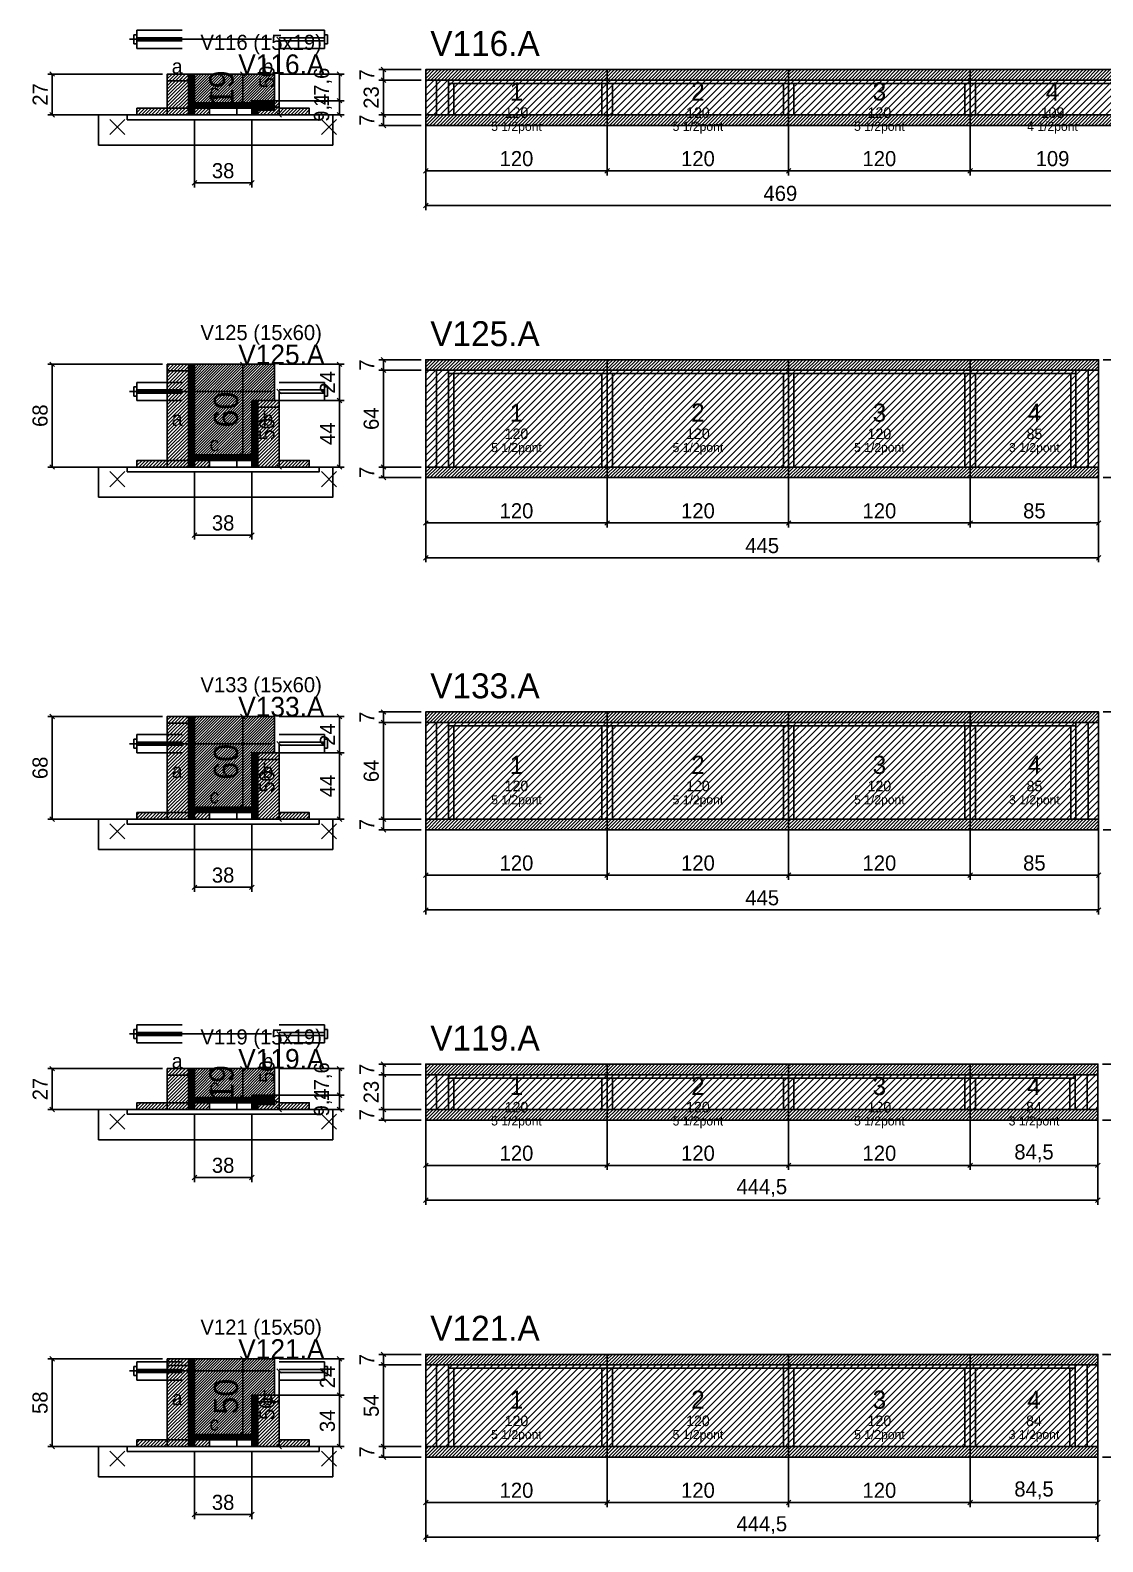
# Model space of a CAD drawing. Extents: x -69 to 3070, y -7480 to 1250.
# Drawn here: x -69 to 641, y -4136 to -3136 of the extents above; entities that cross this region are included whole.
import ezdxf
from ezdxf.enums import TextEntityAlignment as Align

# ---------------------------------------------------------------- set-up
doc = ezdxf.new("R2010")
doc.units = 0
for name, color, linetype in [('5', 5, 'Continuous'), ('barrote', 126, 'Continuous'), ('CONCRETO', 251, 'Continuous'), ('COTA', 241, 'Continuous'), ('Cota Seção (2x)', 241, 'Continuous'), ('detalhes', 7, 'Continuous'), ('Hachura', 251, 'Continuous'), ('Madeira', 126, 'Continuous'), ('NOMENCLATURA', 7, 'Continuous'), ('Painéis', 200, 'Continuous'), ('presilha', 224, 'Continuous'), ('Reaproveitamento', 251, 'Continuous'), ('SARR_2.2x7', 40, 'Continuous'), ('SARR_3.5x7', 81, 'Continuous'), ('SCO-___-LAJ', 224, 'Continuous'), ('TENSOR', 224, 'Continuous'), ('texto', 7, 'Continuous'), ('Texto Seção', 7, 'Continuous')]:
    doc.layers.add(name, color=color, linetype=linetype)
doc.dimstyles.new('PAINEL', dxfattribs={"dimtxt": 10, "dimasz": 3, "dimexe": 3, "dimexo": 3, "dimgap": 3, "dimtad": 1, "dimblk": 'OBLIQUE', "dimblk1": 'OBLIQUE', "dimcen": 2.5, "dimclrd": 4, "dimclre": 4, "dimclrt": 240, "dimazin": 3, "dimtfac": 1, "dimtmove": 0, "dimatfit": 3})
doc.dimstyles.new('SECAO2X', dxfattribs={"dimtxt": 16, "dimasz": 3, "dimexe": 3, "dimexo": 3, "dimgap": 3, "dimtad": 1, "dimblk": 'OBLIQUE', "dimblk1": 'OBLIQUE', "dimcen": 2.5, "dimclrd": 4, "dimclre": 4, "dimclrt": 240, "dimazin": 3, "dimtfac": 1, "dimtmove": 0, "dimatfit": 3})

# ---------------------------------------------------------------- blocks, each defined once
blk = doc.blocks.new('_OBLIQUE')
at = {"color": 0, "linetype": 'BYBLOCK'}
blk.add_line((-0.5, -0.5), (0.5, 0.5), dxfattribs=at)

msp = doc.modelspace()

# ---------------------------------------------------------------- hatches: boundary and pattern name
at = {"layer": 'COTA'}
h = msp.add_hatch(dxfattribs=at)
h.set_pattern_fill('ANSI31', scale=0.4)
h.paths.add_polyline_path([(40, -3184), (40, -3165), (93, -3165), (93, -3182.6), (78, -3182.6), (78, -3184)])
h = msp.add_hatch(dxfattribs=at)
h.set_pattern_fill('ANSI31', scale=0.5)
h.paths.add_polyline_path([(193, -3169), (313, -3169), (313, -3162), (193, -3162)])
h = msp.add_hatch(dxfattribs=at)
h.set_pattern_fill('ANSI31', scale=0.5)
h.paths.add_polyline_path([(313, -3169), (433, -3169), (433, -3162), (313, -3162)])
h = msp.add_hatch(dxfattribs=at)
h.set_pattern_fill('ANSI31', scale=0.5)
h.paths.add_polyline_path([(433, -3169), (553, -3169), (553, -3162), (433, -3162)])
h = msp.add_hatch(dxfattribs=at)
h.set_pattern_fill('ANSI31', scale=0.5)
h.paths.add_polyline_path([(553, -3169), (662, -3169), (662, -3162), (553, -3162)])
h = msp.add_hatch(dxfattribs=at)
h.set_pattern_fill('ANSI31', scale=0.5)
h.paths.add_polyline_path([(193, -3199), (313, -3199), (313, -3192), (193, -3192)])
h = msp.add_hatch(dxfattribs=at)
h.set_pattern_fill('ANSI31', scale=0.5)
h.paths.add_polyline_path([(313, -3199), (433, -3199), (433, -3192), (313, -3192)])
h = msp.add_hatch(dxfattribs=at)
h.set_pattern_fill('ANSI31', scale=0.5)
h.paths.add_polyline_path([(433, -3199), (553, -3199), (553, -3192), (433, -3192)])
h = msp.add_hatch(dxfattribs=at)
h.set_pattern_fill('ANSI31', scale=0.5)
h.paths.add_polyline_path([(553, -3199), (662, -3199), (662, -3192), (553, -3192)])
h = msp.add_hatch(dxfattribs=at)
h.set_pattern_fill('ANSI31', scale=0.4)
h.paths.add_polyline_path([(40, -3417), (40, -3357), (93, -3357), (93, -3381), (78, -3381), (78, -3417)])
h = msp.add_hatch(dxfattribs=at)
h.set_pattern_fill('ANSI31', scale=0.5)
h.paths.add_polyline_path([(193, -3361), (313, -3361), (313, -3354), (193, -3354)])
h = msp.add_hatch(dxfattribs=at)
h.set_pattern_fill('ANSI31', scale=0.5)
h.paths.add_polyline_path([(313, -3361), (433, -3361), (433, -3354), (313, -3354)])
h = msp.add_hatch(dxfattribs=at)
h.set_pattern_fill('ANSI31', scale=0.5)
h.paths.add_polyline_path([(433, -3361), (553, -3361), (553, -3354), (433, -3354)])
h = msp.add_hatch(dxfattribs=at)
h.set_pattern_fill('ANSI31', scale=0.5)
h.paths.add_polyline_path([(553, -3361), (638, -3361), (638, -3354), (553, -3354)])
h = msp.add_hatch(dxfattribs=at)
h.set_pattern_fill('ANSI31', scale=0.5)
h.paths.add_polyline_path([(193, -3432), (313, -3432), (313, -3425), (193, -3425)])
h = msp.add_hatch(dxfattribs=at)
h.set_pattern_fill('ANSI31', scale=0.5)
h.paths.add_polyline_path([(313, -3432), (433, -3432), (433, -3425), (313, -3425)])
h = msp.add_hatch(dxfattribs=at)
h.set_pattern_fill('ANSI31', scale=0.5)
h.paths.add_polyline_path([(433, -3432), (553, -3432), (553, -3425), (433, -3425)])
h = msp.add_hatch(dxfattribs=at)
h.set_pattern_fill('ANSI31', scale=0.5)
h.paths.add_polyline_path([(553, -3432), (638, -3432), (638, -3425), (553, -3425)])
h = msp.add_hatch(dxfattribs=at)
h.set_pattern_fill('ANSI31', scale=0.4)
h.paths.add_polyline_path([(40, -3650), (40, -3590), (93, -3590), (93, -3614), (78, -3614), (78, -3650)])
h = msp.add_hatch(dxfattribs=at)
h.set_pattern_fill('ANSI31', scale=0.5)
h.paths.add_polyline_path([(193, -3594), (313, -3594), (313, -3587), (193, -3587)])
h = msp.add_hatch(dxfattribs=at)
h.set_pattern_fill('ANSI31', scale=0.5)
h.paths.add_polyline_path([(313, -3594), (433, -3594), (433, -3587), (313, -3587)])
h = msp.add_hatch(dxfattribs=at)
h.set_pattern_fill('ANSI31', scale=0.5)
h.paths.add_polyline_path([(433, -3594), (553, -3594), (553, -3587), (433, -3587)])
h = msp.add_hatch(dxfattribs=at)
h.set_pattern_fill('ANSI31', scale=0.5)
h.paths.add_polyline_path([(553, -3594), (638, -3594), (638, -3587), (553, -3587)])
h = msp.add_hatch(dxfattribs=at)
h.set_pattern_fill('ANSI31', scale=0.5)
h.paths.add_polyline_path([(193, -3665), (313, -3665), (313, -3658), (193, -3658)])
h = msp.add_hatch(dxfattribs=at)
h.set_pattern_fill('ANSI31', scale=0.5)
h.paths.add_polyline_path([(313, -3665), (433, -3665), (433, -3658), (313, -3658)])
h = msp.add_hatch(dxfattribs=at)
h.set_pattern_fill('ANSI31', scale=0.5)
h.paths.add_polyline_path([(433, -3665), (553, -3665), (553, -3658), (433, -3658)])
h = msp.add_hatch(dxfattribs=at)
h.set_pattern_fill('ANSI31', scale=0.5)
h.paths.add_polyline_path([(553, -3665), (638, -3665), (638, -3658), (553, -3658)])
h = msp.add_hatch(dxfattribs=at)
h.set_pattern_fill('ANSI31', scale=0.5)
h.paths.add_polyline_path([(193, -3827), (313, -3827), (313, -3820), (193, -3820)])
h = msp.add_hatch(dxfattribs=at)
h.set_pattern_fill('ANSI31', scale=0.5)
h.paths.add_polyline_path([(313, -3827), (433, -3827), (433, -3820), (313, -3820)])
h = msp.add_hatch(dxfattribs=at)
h.set_pattern_fill('ANSI31', scale=0.5)
h.paths.add_polyline_path([(433, -3827), (553, -3827), (553, -3820), (433, -3820)])
h = msp.add_hatch(dxfattribs=at)
h.set_pattern_fill('ANSI31', scale=0.5)
h.paths.add_polyline_path([(553, -3827), (637.5, -3827), (637.5, -3820), (553, -3820)])
h = msp.add_hatch(dxfattribs=at)
h.set_pattern_fill('ANSI31', scale=0.4)
h.paths.add_polyline_path([(40, -3842), (40, -3823), (93, -3823), (93, -3840.6), (78, -3840.6), (78, -3842)])
h = msp.add_hatch(dxfattribs=at)
h.set_pattern_fill('ANSI31', scale=0.5)
h.paths.add_polyline_path([(193, -3857), (313, -3857), (313, -3850), (193, -3850)])
h = msp.add_hatch(dxfattribs=at)
h.set_pattern_fill('ANSI31', scale=0.5)
h.paths.add_polyline_path([(313, -3857), (433, -3857), (433, -3850), (313, -3850)])
h = msp.add_hatch(dxfattribs=at)
h.set_pattern_fill('ANSI31', scale=0.5)
h.paths.add_polyline_path([(433, -3857), (553, -3857), (553, -3850), (433, -3850)])
h = msp.add_hatch(dxfattribs=at)
h.set_pattern_fill('ANSI31', scale=0.5)
h.paths.add_polyline_path([(553, -3857), (637.5, -3857), (637.5, -3850), (553, -3850)])
h = msp.add_hatch(dxfattribs=at)
h.set_pattern_fill('ANSI31', scale=0.4)
h.paths.add_polyline_path([(40, -4065), (40, -4015), (93, -4015), (93, -4039), (78, -4039), (78, -4065)])
h = msp.add_hatch(dxfattribs=at)
h.set_pattern_fill('ANSI31', scale=0.5)
h.paths.add_polyline_path([(193, -4019), (313, -4019), (313, -4012), (193, -4012)])
h = msp.add_hatch(dxfattribs=at)
h.set_pattern_fill('ANSI31', scale=0.5)
h.paths.add_polyline_path([(313, -4019), (433, -4019), (433, -4012), (313, -4012)])
h = msp.add_hatch(dxfattribs=at)
h.set_pattern_fill('ANSI31', scale=0.5)
h.paths.add_polyline_path([(433, -4019), (553, -4019), (553, -4012), (433, -4012)])
h = msp.add_hatch(dxfattribs=at)
h.set_pattern_fill('ANSI31', scale=0.5)
h.paths.add_polyline_path([(553, -4019), (637.5, -4019), (637.5, -4012), (553, -4012)])
h = msp.add_hatch(dxfattribs=at)
h.set_pattern_fill('ANSI31', scale=0.5)
h.paths.add_polyline_path([(193, -4080), (313, -4080), (313, -4073), (193, -4073)])
h = msp.add_hatch(dxfattribs=at)
h.set_pattern_fill('ANSI31', scale=0.5)
h.paths.add_polyline_path([(313, -4080), (433, -4080), (433, -4073), (313, -4073)])
h = msp.add_hatch(dxfattribs=at)
h.set_pattern_fill('ANSI31', scale=0.5)
h.paths.add_polyline_path([(433, -4080), (553, -4080), (553, -4073), (433, -4073)])
h = msp.add_hatch(dxfattribs=at)
h.set_pattern_fill('ANSI31', scale=0.5)
h.paths.add_polyline_path([(553, -4080), (637.5, -4080), (637.5, -4073), (553, -4073)])
at = {"layer": 'Hachura'}
h = msp.add_hatch(dxfattribs=at)
h.set_pattern_fill('ANSI31', scale=0.5)
h.paths.add_polyline_path([(22, -3192), (36, -3192), (36, -3165), (22, -3165)])
h = msp.add_hatch(dxfattribs=at)
h.set_pattern_fill('ANSI31', scale=0.5)
h.paths.add_polyline_path([(22, -3169.4), (36, -3169.4), (36, -3165), (22, -3165)])
h = msp.add_hatch(dxfattribs=at)
h.set_pattern_fill('SOLID')
h.paths.add_polyline_path([(36, -3192), (40, -3192), (40, -3165), (36, -3165)])
h = msp.add_hatch(dxfattribs=at)
h.set_pattern_fill('ANSI31', scale=0.5)
h.paths.add_polyline_path([(2, -3192), (22, -3192), (22, -3187.6), (2, -3187.6)])
h = msp.add_hatch(dxfattribs=at)
h.set_pattern_fill('SOLID')
h.paths.add_polyline_path([(40, -3187.6), (78, -3187.6), (78, -3184), (40, -3184)])
h = msp.add_hatch(dxfattribs=at)
h.set_pattern_fill('ANSI31', scale=0.5)
h.paths.add_polyline_path([(40, -3192), (50, -3192), (50, -3187.6), (40, -3187.6)])
h = msp.add_hatch(dxfattribs=at)
h.set_pattern_fill('SOLID')
h.paths.add_polyline_path([(78, -3192), (82, -3192), (82, -3182.6), (78, -3182.6)])
h = msp.add_hatch(dxfattribs=at)
h.set_pattern_fill('SOLID')
h.paths.add_polyline_path([(78, -3182.6), (93, -3182.6), (93, -3189), (78, -3189)])
h = msp.add_hatch(dxfattribs=at)
h.set_pattern_fill('ANSI31', scale=0.5)
h.paths.add_polyline_path([(82, -3192), (96, -3192), (96, -3182.6), (82, -3182.6)])
h = msp.add_hatch(dxfattribs=at)
h.set_pattern_fill('ANSI31', scale=0.5)
h.paths.add_polyline_path([(82, -3187), (96, -3187), (96, -3182.6), (82, -3182.6)])
h = msp.add_hatch(dxfattribs=at)
h.set_pattern_fill('ANSI31', scale=0.5)
h.paths.add_polyline_path([(96, -3192), (116, -3192), (116, -3187.6), (96, -3187.6)])
h = msp.add_hatch(dxfattribs=at)
h.set_pattern_fill('ANSI31', scale=0.5)
h.paths.add_polyline_path([(22, -3425), (36, -3425), (36, -3357), (22, -3357)])
h = msp.add_hatch(dxfattribs=at)
h.set_pattern_fill('ANSI31', scale=0.5)
h.paths.add_polyline_path([(22, -3361.4), (36, -3361.4), (36, -3357), (22, -3357)])
h = msp.add_hatch(dxfattribs=at)
h.set_pattern_fill('SOLID')
h.paths.add_polyline_path([(36, -3425), (40, -3425), (40, -3357), (36, -3357)])
h = msp.add_hatch(dxfattribs=at)
h.set_pattern_fill('SOLID')
h.paths.add_polyline_path([(78, -3425), (82, -3425), (82, -3381), (78, -3381)])
h = msp.add_hatch(dxfattribs=at)
h.set_pattern_fill('SOLID')
h.paths.add_polyline_path([(78, -3381), (93, -3381), (93, -3381), (78, -3381)])
h = msp.add_hatch(dxfattribs=at)
h.set_pattern_fill('ANSI31', scale=0.5)
h.paths.add_polyline_path([(82, -3425), (96, -3425), (96, -3381), (82, -3381)])
h = msp.add_hatch(dxfattribs=at)
h.set_pattern_fill('ANSI31', scale=0.5)
h.paths.add_polyline_path([(82, -3385.4), (96, -3385.4), (96, -3381), (82, -3381)])
h = msp.add_hatch(dxfattribs=at)
h.set_pattern_fill('SOLID')
h.paths.add_polyline_path([(40, -3420.6), (78, -3420.6), (78, -3417), (40, -3417)])
h = msp.add_hatch(dxfattribs=at)
h.set_pattern_fill('ANSI31', scale=0.5)
h.paths.add_polyline_path([(2, -3425), (22, -3425), (22, -3420.6), (2, -3420.6)])
h = msp.add_hatch(dxfattribs=at)
h.set_pattern_fill('ANSI31', scale=0.5)
h.paths.add_polyline_path([(40, -3425), (50, -3425), (50, -3420.6), (40, -3420.6)])
h = msp.add_hatch(dxfattribs=at)
h.set_pattern_fill('ANSI31', scale=0.5)
h.paths.add_polyline_path([(96, -3425), (116, -3425), (116, -3420.6), (96, -3420.6)])
h = msp.add_hatch(dxfattribs=at)
h.set_pattern_fill('ANSI31', scale=0.5)
h.paths.add_polyline_path([(22, -3658), (36, -3658), (36, -3590), (22, -3590)])
h = msp.add_hatch(dxfattribs=at)
h.set_pattern_fill('ANSI31', scale=0.5)
h.paths.add_polyline_path([(22, -3594.4), (36, -3594.4), (36, -3590), (22, -3590)])
h = msp.add_hatch(dxfattribs=at)
h.set_pattern_fill('SOLID')
h.paths.add_polyline_path([(36, -3658), (40, -3658), (40, -3590), (36, -3590)])
h = msp.add_hatch(dxfattribs=at)
h.set_pattern_fill('SOLID')
h.paths.add_polyline_path([(78, -3658), (82, -3658), (82, -3614), (78, -3614)])
h = msp.add_hatch(dxfattribs=at)
h.set_pattern_fill('SOLID')
h.paths.add_polyline_path([(78, -3614), (93, -3614), (93, -3614), (78, -3614)])
h = msp.add_hatch(dxfattribs=at)
h.set_pattern_fill('ANSI31', scale=0.5)
h.paths.add_polyline_path([(82, -3658), (96, -3658), (96, -3614), (82, -3614)])
h = msp.add_hatch(dxfattribs=at)
h.set_pattern_fill('ANSI31', scale=0.5)
h.paths.add_polyline_path([(82, -3618.4), (96, -3618.4), (96, -3614), (82, -3614)])
h = msp.add_hatch(dxfattribs=at)
h.set_pattern_fill('SOLID')
h.paths.add_polyline_path([(40, -3653.6), (78, -3653.6), (78, -3650), (40, -3650)])
h = msp.add_hatch(dxfattribs=at)
h.set_pattern_fill('ANSI31', scale=0.5)
h.paths.add_polyline_path([(2, -3658), (22, -3658), (22, -3653.6), (2, -3653.6)])
h = msp.add_hatch(dxfattribs=at)
h.set_pattern_fill('ANSI31', scale=0.5)
h.paths.add_polyline_path([(40, -3658), (50, -3658), (50, -3653.6), (40, -3653.6)])
h = msp.add_hatch(dxfattribs=at)
h.set_pattern_fill('ANSI31', scale=0.5)
h.paths.add_polyline_path([(96, -3658), (116, -3658), (116, -3653.6), (96, -3653.6)])
h = msp.add_hatch(dxfattribs=at)
h.set_pattern_fill('ANSI31', scale=0.5)
h.paths.add_polyline_path([(22, -3850), (36, -3850), (36, -3823), (22, -3823)])
h = msp.add_hatch(dxfattribs=at)
h.set_pattern_fill('ANSI31', scale=0.5)
h.paths.add_polyline_path([(22, -3827.4), (36, -3827.4), (36, -3823), (22, -3823)])
h = msp.add_hatch(dxfattribs=at)
h.set_pattern_fill('SOLID')
h.paths.add_polyline_path([(36, -3850), (40, -3850), (40, -3823), (36, -3823)])
h = msp.add_hatch(dxfattribs=at)
h.set_pattern_fill('ANSI31', scale=0.5)
h.paths.add_polyline_path([(2, -3850), (22, -3850), (22, -3845.6), (2, -3845.6)])
h = msp.add_hatch(dxfattribs=at)
h.set_pattern_fill('SOLID')
h.paths.add_polyline_path([(40, -3845.6), (78, -3845.6), (78, -3842), (40, -3842)])
h = msp.add_hatch(dxfattribs=at)
h.set_pattern_fill('ANSI31', scale=0.5)
h.paths.add_polyline_path([(40, -3850), (50, -3850), (50, -3845.6), (40, -3845.6)])
h = msp.add_hatch(dxfattribs=at)
h.set_pattern_fill('SOLID')
h.paths.add_polyline_path([(78, -3850), (82, -3850), (82, -3840.6), (78, -3840.6)])
h = msp.add_hatch(dxfattribs=at)
h.set_pattern_fill('SOLID')
h.paths.add_polyline_path([(78, -3840.6), (93, -3840.6), (93, -3847), (78, -3847)])
h = msp.add_hatch(dxfattribs=at)
h.set_pattern_fill('ANSI31', scale=0.5)
h.paths.add_polyline_path([(82, -3850), (96, -3850), (96, -3840.6), (82, -3840.6)])
h = msp.add_hatch(dxfattribs=at)
h.set_pattern_fill('ANSI31', scale=0.5)
h.paths.add_polyline_path([(82, -3845), (96, -3845), (96, -3840.6), (82, -3840.6)])
h = msp.add_hatch(dxfattribs=at)
h.set_pattern_fill('ANSI31', scale=0.5)
h.paths.add_polyline_path([(96, -3850), (116, -3850), (116, -3845.6), (96, -3845.6)])
h = msp.add_hatch(dxfattribs=at)
h.set_pattern_fill('ANSI31', scale=0.5)
h.paths.add_polyline_path([(22, -4073), (36, -4073), (36, -4015), (22, -4015)])
h = msp.add_hatch(dxfattribs=at)
h.set_pattern_fill('ANSI31', scale=0.5)
h.paths.add_polyline_path([(22, -4019.4), (36, -4019.4), (36, -4015), (22, -4015)])
h = msp.add_hatch(dxfattribs=at)
h.set_pattern_fill('SOLID')
h.paths.add_polyline_path([(36, -4073), (40, -4073), (40, -4015), (36, -4015)])
h = msp.add_hatch(dxfattribs=at)
h.set_pattern_fill('SOLID')
h.paths.add_polyline_path([(78, -4073), (82, -4073), (82, -4039), (78, -4039)])
h = msp.add_hatch(dxfattribs=at)
h.set_pattern_fill('SOLID')
h.paths.add_polyline_path([(78, -4039), (93, -4039), (93, -4039), (78, -4039)])
h = msp.add_hatch(dxfattribs=at)
h.set_pattern_fill('ANSI31', scale=0.5)
h.paths.add_polyline_path([(82, -4073), (96, -4073), (96, -4039), (82, -4039)])
h = msp.add_hatch(dxfattribs=at)
h.set_pattern_fill('ANSI31', scale=0.5)
h.paths.add_polyline_path([(82, -4043.4), (96, -4043.4), (96, -4039), (82, -4039)])
h = msp.add_hatch(dxfattribs=at)
h.set_pattern_fill('ANSI31', scale=0.5)
h.paths.add_polyline_path([(2, -4073), (22, -4073), (22, -4068.6), (2, -4068.6)])
h = msp.add_hatch(dxfattribs=at)
h.set_pattern_fill('SOLID')
h.paths.add_polyline_path([(40, -4068.6), (78, -4068.6), (78, -4065), (40, -4065)])
h = msp.add_hatch(dxfattribs=at)
h.set_pattern_fill('ANSI31', scale=0.5)
h.paths.add_polyline_path([(40, -4073), (50, -4073), (50, -4068.6), (40, -4068.6)])
h = msp.add_hatch(dxfattribs=at)
h.set_pattern_fill('ANSI31', scale=0.5)
h.paths.add_polyline_path([(96, -4073), (116, -4073), (116, -4068.6), (96, -4068.6)])
at = {"layer": 'Reaproveitamento'}
h = msp.add_hatch(dxfattribs=at)
h.set_pattern_fill('ANSI31')
h.paths.add_polyline_path([(193, -3192), (313, -3192), (313, -3169), (193, -3169)])
h = msp.add_hatch(dxfattribs=at)
h.set_pattern_fill('ANSI31')
h.paths.add_polyline_path([(313, -3192), (433, -3192), (433, -3169), (313, -3169)])
h = msp.add_hatch(dxfattribs=at)
h.set_pattern_fill('ANSI31')
h.paths.add_polyline_path([(433, -3192), (553, -3192), (553, -3169), (433, -3169)])
h = msp.add_hatch(dxfattribs=at)
h.set_pattern_fill('ANSI31')
h.paths.add_polyline_path([(553, -3192), (662, -3192), (662, -3169), (553, -3169)])
h = msp.add_hatch(dxfattribs=at)
h.set_pattern_fill('ANSI31')
h.paths.add_polyline_path([(193, -3425), (313, -3425), (313, -3361), (193, -3361)])
h = msp.add_hatch(dxfattribs=at)
h.set_pattern_fill('ANSI31')
h.paths.add_polyline_path([(313, -3425), (433, -3425), (433, -3361), (313, -3361)])
h = msp.add_hatch(dxfattribs=at)
h.set_pattern_fill('ANSI31')
h.paths.add_polyline_path([(433, -3425), (553, -3425), (553, -3361), (433, -3361)])
h = msp.add_hatch(dxfattribs=at)
h.set_pattern_fill('ANSI31')
h.paths.add_polyline_path([(553, -3425), (638, -3425), (638, -3361), (553, -3361)])
h = msp.add_hatch(dxfattribs=at)
h.set_pattern_fill('ANSI31')
h.paths.add_polyline_path([(193, -3658), (313, -3658), (313, -3594), (193, -3594)])
h = msp.add_hatch(dxfattribs=at)
h.set_pattern_fill('ANSI31')
h.paths.add_polyline_path([(313, -3658), (433, -3658), (433, -3594), (313, -3594)])
h = msp.add_hatch(dxfattribs=at)
h.set_pattern_fill('ANSI31')
h.paths.add_polyline_path([(433, -3658), (553, -3658), (553, -3594), (433, -3594)])
h = msp.add_hatch(dxfattribs=at)
h.set_pattern_fill('ANSI31')
h.paths.add_polyline_path([(553, -3658), (638, -3658), (638, -3594), (553, -3594)])
h = msp.add_hatch(dxfattribs=at)
h.set_pattern_fill('ANSI31')
h.paths.add_polyline_path([(193, -3850), (313, -3850), (313, -3827), (193, -3827)])
h = msp.add_hatch(dxfattribs=at)
h.set_pattern_fill('ANSI31')
h.paths.add_polyline_path([(313, -3850), (433, -3850), (433, -3827), (313, -3827)])
h = msp.add_hatch(dxfattribs=at)
h.set_pattern_fill('ANSI31')
h.paths.add_polyline_path([(433, -3850), (553, -3850), (553, -3827), (433, -3827)])
h = msp.add_hatch(dxfattribs=at)
h.set_pattern_fill('ANSI31')
h.paths.add_polyline_path([(553, -3850), (637.5, -3850), (637.5, -3827), (553, -3827)])
h = msp.add_hatch(dxfattribs=at)
h.set_pattern_fill('ANSI31')
h.paths.add_polyline_path([(193, -4073), (313, -4073), (313, -4019), (193, -4019)])
h = msp.add_hatch(dxfattribs=at)
h.set_pattern_fill('ANSI31')
h.paths.add_polyline_path([(313, -4073), (433, -4073), (433, -4019), (313, -4019)])
h = msp.add_hatch(dxfattribs=at)
h.set_pattern_fill('ANSI31')
h.paths.add_polyline_path([(433, -4073), (553, -4073), (553, -4019), (433, -4019)])
h = msp.add_hatch(dxfattribs=at)
h.set_pattern_fill('ANSI31')
h.paths.add_polyline_path([(553, -4073), (637.5, -4073), (637.5, -4019), (553, -4019)])

# ---------------------------------------------------------------- linework, layer by layer
for p, q in [((0, -3139), (0, -3145)), ((2, -3139), (0, -3139)), ((2, -3136), (32, -3136)), ((2, -3136), (2, -3148)), ((96, -3136), (126, -3136)), ((126, -3136), (126, -3148)), ((126, -3139), (128, -3139)), ((128, -3139), (128, -3145)), ((2, -3145), (0, -3145)), ((2, -3141), (32, -3141)), ((2, -3143), (32, -3143)), ((2, -3148), (32, -3148)), ((96, -3141), (126, -3141)), ((96, -3143), (126, -3143)), ((96, -3148), (126, -3148)), ((126, -3145), (128, -3145)), ((2, -3369), (32, -3369)), ((2, -3369), (2, -3381)), ((96, -3369), (126, -3369)), ((126, -3369), (126, -3381)), ((0, -3372), (0, -3378)), ((2, -3372), (0, -3372)), ((2, -3378), (0, -3378)), ((2, -3374), (32, -3374)), ((2, -3376), (32, -3376)), ((96, -3374), (126, -3374)), ((96, -3376), (126, -3376)), ((126, -3372), (128, -3372)), ((126, -3378), (128, -3378)), ((128, -3372), (128, -3378)), ((2, -3381), (32, -3381)), ((96, -3381), (126, -3381)), ((0, -3605), (0, -3611)), ((2, -3605), (0, -3605)), ((2, -3602), (32, -3602)), ((2, -3602), (2, -3614)), ((2, -3607), (32, -3607)), ((2, -3609), (32, -3609)), ((96, -3602), (126, -3602)), ((96, -3607), (126, -3607)), ((96, -3609), (126, -3609)), ((126, -3602), (126, -3614)), ((126, -3605), (128, -3605)), ((128, -3605), (128, -3611)), ((2, -3611), (0, -3611)), ((2, -3614), (32, -3614)), ((96, -3614), (126, -3614)), ((126, -3611), (128, -3611)), ((0, -3797), (0, -3803)), ((2, -3797), (0, -3797)), ((2, -3794), (32, -3794)), ((2, -3794), (2, -3806)), ((2, -3799), (32, -3799)), ((96, -3794), (126, -3794)), ((96, -3799), (126, -3799)), ((126, -3794), (126, -3806)), ((126, -3797), (128, -3797)), ((128, -3797), (128, -3803)), ((2, -3803), (0, -3803)), ((2, -3801), (32, -3801)), ((2, -3806), (32, -3806)), ((96, -3801), (126, -3801)), ((96, -3806), (126, -3806)), ((126, -3803), (128, -3803)), ((0, -4020), (0, -4026)), ((2, -4020), (0, -4020)), ((2, -4017), (32, -4017)), ((2, -4017), (2, -4029)), ((96, -4017), (126, -4017)), ((126, -4017), (126, -4029)), ((126, -4020), (128, -4020)), ((128, -4020), (128, -4026)), ((2, -4026), (0, -4026)), ((2, -4022), (32, -4022)), ((2, -4024), (32, -4024)), ((2, -4029), (32, -4029)), ((96, -4022), (126, -4022)), ((96, -4024), (126, -4024)), ((96, -4029), (126, -4029)), ((126, -4026), (128, -4026))]:
    msp.add_line(p, q)
at = {"layer": 'barrote'}
for points in [[(-23.5, -3212), (131.5, -3212), (131.5, -3192), (-23.5, -3192)], [(-23.5, -3445), (131.5, -3445), (131.5, -3425), (-23.5, -3425)], [(-23.5, -3678), (131.5, -3678), (131.5, -3658), (-23.5, -3658)], [(-23.5, -3870), (131.5, -3870), (131.5, -3850), (-23.5, -3850)], [(-23.5, -4093), (131.5, -4093), (131.5, -4073), (-23.5, -4073)]]:
    msp.add_lwpolyline(points, close=True, dxfattribs=at)
at = {"layer": 'CONCRETO'}
for points in [[(40, -3184), (40, -3165), (93, -3165), (93, -3182.6), (78, -3182.6), (78, -3184)], [(40, -3417), (40, -3357), (93, -3357), (93, -3381), (78, -3381), (78, -3417)], [(40, -3650), (40, -3590), (93, -3590), (93, -3614), (78, -3614), (78, -3650)], [(40, -3842), (40, -3823), (93, -3823), (93, -3840.6), (78, -3840.6), (78, -3842)], [(40, -4065), (40, -4015), (93, -4015), (93, -4039), (78, -4039), (78, -4065)]]:
    msp.add_lwpolyline(points, close=True, dxfattribs=at)
at = {"layer": 'Madeira'}
for points in [[(22, -3192), (36, -3192), (36, -3165), (22, -3165)], [(22, -3169.4), (36, -3169.4), (36, -3165), (22, -3165)], [(2, -3192), (22, -3192), (22, -3187.6), (2, -3187.6)], [(22, -3192), (36, -3192), (36, -3187.6), (22, -3187.6)], [(40, -3192), (50, -3192), (50, -3187.6), (40, -3187.6)], [(68, -3192), (78, -3192), (78, -3187.6), (68, -3187.6)], [(82, -3192), (96, -3192), (96, -3182.6), (82, -3182.6)], [(82, -3187), (96, -3187), (96, -3182.6), (82, -3182.6)], [(96, -3192), (116, -3192), (116, -3187.6), (96, -3187.6)], [(22, -3425), (36, -3425), (36, -3357), (22, -3357)], [(22, -3361.4), (36, -3361.4), (36, -3357), (22, -3357)], [(82, -3425), (96, -3425), (96, -3381), (82, -3381)], [(82, -3385.4), (96, -3385.4), (96, -3381), (82, -3381)], [(2, -3425), (22, -3425), (22, -3420.6), (2, -3420.6)], [(22, -3425), (36, -3425), (36, -3420.6), (22, -3420.6)], [(40, -3425), (50, -3425), (50, -3420.6), (40, -3420.6)], [(68, -3425), (78, -3425), (78, -3420.6), (68, -3420.6)], [(96, -3425), (116, -3425), (116, -3420.6), (96, -3420.6)], [(22, -3658), (36, -3658), (36, -3590), (22, -3590)], [(22, -3594.4), (36, -3594.4), (36, -3590), (22, -3590)], [(82, -3658), (96, -3658), (96, -3614), (82, -3614)], [(82, -3618.4), (96, -3618.4), (96, -3614), (82, -3614)], [(2, -3658), (22, -3658), (22, -3653.6), (2, -3653.6)], [(22, -3658), (36, -3658), (36, -3653.6), (22, -3653.6)], [(40, -3658), (50, -3658), (50, -3653.6), (40, -3653.6)], [(68, -3658), (78, -3658), (78, -3653.6), (68, -3653.6)], [(96, -3658), (116, -3658), (116, -3653.6), (96, -3653.6)], [(22, -3850), (36, -3850), (36, -3823), (22, -3823)], [(22, -3827.4), (36, -3827.4), (36, -3823), (22, -3823)], [(2, -3850), (22, -3850), (22, -3845.6), (2, -3845.6)], [(22, -3850), (36, -3850), (36, -3845.6), (22, -3845.6)], [(40, -3850), (50, -3850), (50, -3845.6), (40, -3845.6)], [(68, -3850), (78, -3850), (78, -3845.6), (68, -3845.6)], [(82, -3850), (96, -3850), (96, -3840.6), (82, -3840.6)], [(82, -3845), (96, -3845), (96, -3840.6), (82, -3840.6)], [(96, -3850), (116, -3850), (116, -3845.6), (96, -3845.6)], [(22, -4073), (36, -4073), (36, -4015), (22, -4015)], [(22, -4019.4), (36, -4019.4), (36, -4015), (22, -4015)], [(82, -4073), (96, -4073), (96, -4039), (82, -4039)], [(82, -4043.4), (96, -4043.4), (96, -4039), (82, -4039)], [(2, -4073), (22, -4073), (22, -4068.6), (2, -4068.6)], [(22, -4073), (36, -4073), (36, -4068.6), (22, -4068.6)], [(40, -4073), (50, -4073), (50, -4068.6), (40, -4068.6)], [(68, -4073), (78, -4073), (78, -4068.6), (68, -4068.6)], [(96, -4073), (116, -4073), (116, -4068.6), (96, -4068.6)]]:
    msp.add_lwpolyline(points, close=True, dxfattribs=at)
at = {"layer": 'Painéis'}
for p, q in [((193, -3169), (313, -3169)), ((193, -3192), (193, -3169)), ((313, -3192), (313, -3169)), ((313, -3192), (313, -3169)), ((313, -3169), (433, -3169)), ((313, -3192), (313, -3169)), ((433, -3192), (433, -3169)), ((433, -3192), (433, -3169)), ((433, -3169), (553, -3169)), ((433, -3192), (433, -3169)), ((553, -3192), (553, -3169)), ((553, -3192), (553, -3169)), ((553, -3169), (662, -3169)), ((553, -3192), (553, -3169)), ((193, -3192), (313, -3192)), ((313, -3192), (433, -3192)), ((433, -3192), (553, -3192)), ((553, -3192), (662, -3192)), ((193, -3361), (313, -3361)), ((193, -3425), (193, -3361)), ((313, -3425), (313, -3361)), ((313, -3425), (313, -3361)), ((313, -3361), (433, -3361)), ((313, -3425), (313, -3361)), ((433, -3425), (433, -3361)), ((433, -3425), (433, -3361)), ((433, -3361), (553, -3361)), ((433, -3425), (433, -3361)), ((553, -3425), (553, -3361)), ((553, -3425), (553, -3361)), ((553, -3361), (638, -3361)), ((553, -3425), (553, -3361)), ((638, -3425), (638, -3361)), ((193, -3425), (313, -3425)), ((313, -3425), (433, -3425)), ((433, -3425), (553, -3425)), ((553, -3425), (638, -3425)), ((193, -3594), (313, -3594)), ((193, -3658), (193, -3594)), ((313, -3658), (313, -3594)), ((313, -3658), (313, -3594)), ((313, -3594), (433, -3594)), ((313, -3658), (313, -3594)), ((433, -3658), (433, -3594)), ((433, -3658), (433, -3594)), ((433, -3594), (553, -3594)), ((433, -3658), (433, -3594)), ((553, -3658), (553, -3594)), ((553, -3658), (553, -3594)), ((553, -3594), (638, -3594)), ((553, -3658), (553, -3594)), ((638, -3658), (638, -3594)), ((193, -3658), (313, -3658)), ((313, -3658), (433, -3658)), ((433, -3658), (553, -3658)), ((553, -3658), (638, -3658)), ((193, -3827), (313, -3827)), ((193, -3850), (193, -3827)), ((313, -3850), (313, -3827)), ((313, -3850), (313, -3827)), ((313, -3827), (433, -3827)), ((313, -3850), (313, -3827)), ((433, -3850), (433, -3827)), ((433, -3850), (433, -3827)), ((433, -3827), (553, -3827)), ((433, -3850), (433, -3827)), ((553, -3850), (553, -3827)), ((553, -3850), (553, -3827)), ((553, -3827), (637.5, -3827)), ((553, -3850), (553, -3827)), ((637.5, -3850), (637.5, -3827)), ((193, -3850), (313, -3850)), ((313, -3850), (433, -3850)), ((433, -3850), (553, -3850)), ((553, -3850), (637.5, -3850)), ((193, -4019), (313, -4019)), ((193, -4073), (193, -4019)), ((313, -4073), (313, -4019)), ((313, -4073), (313, -4019)), ((313, -4019), (433, -4019)), ((313, -4073), (313, -4019)), ((433, -4073), (433, -4019)), ((433, -4073), (433, -4019)), ((433, -4019), (553, -4019)), ((433, -4073), (433, -4019)), ((553, -4073), (553, -4019)), ((553, -4073), (553, -4019)), ((553, -4019), (637.5, -4019)), ((553, -4073), (553, -4019)), ((637.5, -4073), (637.5, -4019)), ((193, -4073), (313, -4073)), ((313, -4073), (433, -4073)), ((433, -4073), (553, -4073)), ((553, -4073), (637.5, -4073))]:
    msp.add_line(p, q, dxfattribs=at)
for points in [[(36, -3192), (40, -3192), (40, -3165), (36, -3165)], [(40, -3187.6), (78, -3187.6), (78, -3184), (40, -3184)], [(78, -3192), (82, -3192), (82, -3182.6), (78, -3182.6)], [(78, -3182.6), (93, -3182.6), (93, -3182.6), (78, -3182.6)], [(36, -3425), (40, -3425), (40, -3357), (36, -3357)], [(78, -3425), (82, -3425), (82, -3381), (78, -3381)], [(78, -3381), (93, -3381), (93, -3381), (78, -3381)], [(40, -3420.6), (78, -3420.6), (78, -3417), (40, -3417)], [(36, -3658), (40, -3658), (40, -3590), (36, -3590)], [(78, -3658), (82, -3658), (82, -3614), (78, -3614)], [(78, -3614), (93, -3614), (93, -3614), (78, -3614)], [(40, -3653.6), (78, -3653.6), (78, -3650), (40, -3650)], [(36, -3850), (40, -3850), (40, -3823), (36, -3823)], [(40, -3845.6), (78, -3845.6), (78, -3842), (40, -3842)], [(78, -3850), (82, -3850), (82, -3840.6), (78, -3840.6)], [(78, -3840.6), (93, -3840.6), (93, -3840.6), (78, -3840.6)], [(36, -4073), (40, -4073), (40, -4015), (36, -4015)], [(78, -4073), (82, -4073), (82, -4039), (78, -4039)], [(78, -4039), (93, -4039), (93, -4039), (78, -4039)], [(40, -4068.6), (78, -4068.6), (78, -4065), (40, -4065)]]:
    msp.add_lwpolyline(points, close=True, dxfattribs=at)
at = {"layer": 'presilha'}
for p, q in [((-16, -3205), (-6, -3195)), ((-16, -3195), (-6, -3205)), ((124, -3205), (134, -3195)), ((124, -3195), (134, -3205)), ((-16, -3438), (-6, -3428)), ((-16, -3428), (-6, -3438)), ((124, -3438), (134, -3428)), ((124, -3428), (134, -3438)), ((-16, -3671), (-6, -3661)), ((-16, -3661), (-6, -3671)), ((124, -3671), (134, -3661)), ((124, -3661), (134, -3671)), ((-16, -3863), (-6, -3853)), ((-16, -3853), (-6, -3863)), ((124, -3863), (134, -3853)), ((124, -3853), (134, -3863)), ((-16, -4086), (-6, -4076)), ((-16, -4076), (-6, -4086)), ((124, -4086), (134, -4076)), ((124, -4076), (134, -4086))]:
    msp.add_line(p, q, dxfattribs=at)
at = {"layer": 'SARR_2.2x7'}
for p, q in [((200, -3192), (200, -3169)), ((208, -3171.2), (313, -3171.2)), ((313, -3171.2), (433, -3171.2)), ((433, -3171.2), (553, -3171.2)), ((553, -3171.2), (647, -3171.2)), ((200, -3425), (200, -3361)), ((208, -3363.2), (313, -3363.2)), ((313, -3363.2), (433, -3363.2)), ((433, -3363.2), (553, -3363.2)), ((553, -3363.2), (623, -3363.2)), ((631, -3425), (631, -3361)), ((200, -3658), (200, -3594)), ((208, -3596.2), (313, -3596.2)), ((313, -3596.2), (433, -3596.2)), ((433, -3596.2), (553, -3596.2)), ((553, -3596.2), (623, -3596.2)), ((631, -3658), (631, -3594)), ((200, -3850), (200, -3827)), ((208, -3829.2), (313, -3829.2)), ((313, -3829.2), (433, -3829.2)), ((433, -3829.2), (553, -3829.2)), ((553, -3829.2), (622.5, -3829.2)), ((630.5, -3850), (630.5, -3827)), ((200, -4073), (200, -4019)), ((630.5, -4073), (630.5, -4019)), ((208, -4021.2), (313, -4021.2)), ((313, -4021.2), (433, -4021.2)), ((433, -4021.2), (553, -4021.2)), ((553, -4021.2), (622.5, -4021.2))]:
    msp.add_line(p, q, dxfattribs=at)
at = {"layer": 'SARR_3.5x7'}
for p, q in [((208, -3192), (208, -3169)), ((313, -3192), (313, -3169)), ((313, -3192), (313, -3169)), ((433, -3192), (433, -3169)), ((433, -3192), (433, -3169)), ((553, -3192), (553, -3169)), ((553, -3192), (553, -3169)), ((211.5, -3192), (211.5, -3171.2)), ((309.5, -3192), (309.5, -3171.2)), ((316.5, -3192), (316.5, -3171.2)), ((429.5, -3192), (429.5, -3171.2)), ((436.5, -3192), (436.5, -3171.2)), ((549.5, -3192), (549.5, -3171.2)), ((556.5, -3192), (556.5, -3171.2)), ((208, -3192), (211.5, -3192)), ((309.5, -3192), (313, -3192)), ((313, -3192), (316.5, -3192)), ((429.5, -3192), (433, -3192)), ((433, -3192), (436.5, -3192)), ((549.5, -3192), (553, -3192)), ((553, -3192), (556.5, -3192)), ((208, -3425), (208, -3361)), ((211.5, -3425), (211.5, -3363.2)), ((309.5, -3425), (309.5, -3363.2)), ((313, -3425), (313, -3361)), ((313, -3425), (313, -3361)), ((316.5, -3425), (316.5, -3363.2)), ((429.5, -3425), (429.5, -3363.2)), ((433, -3425), (433, -3361)), ((433, -3425), (433, -3361)), ((436.5, -3425), (436.5, -3363.2)), ((549.5, -3425), (549.5, -3363.2)), ((553, -3425), (553, -3361)), ((553, -3425), (553, -3361)), ((556.5, -3425), (556.5, -3363.2)), ((619.5, -3425), (619.5, -3363.2)), ((623, -3425), (623, -3361)), ((208, -3425), (211.5, -3425)), ((309.5, -3425), (313, -3425)), ((313, -3425), (316.5, -3425)), ((429.5, -3425), (433, -3425)), ((433, -3425), (436.5, -3425)), ((549.5, -3425), (553, -3425)), ((553, -3425), (556.5, -3425)), ((619.5, -3425), (623, -3425)), ((208, -3658), (208, -3594)), ((211.5, -3658), (211.5, -3596.2)), ((309.5, -3658), (309.5, -3596.2)), ((313, -3658), (313, -3594)), ((313, -3658), (313, -3594)), ((316.5, -3658), (316.5, -3596.2)), ((429.5, -3658), (429.5, -3596.2)), ((433, -3658), (433, -3594)), ((433, -3658), (433, -3594)), ((436.5, -3658), (436.5, -3596.2)), ((549.5, -3658), (549.5, -3596.2)), ((553, -3658), (553, -3594)), ((553, -3658), (553, -3594)), ((556.5, -3658), (556.5, -3596.2)), ((619.5, -3658), (619.5, -3596.2)), ((623, -3658), (623, -3594)), ((208, -3658), (211.5, -3658)), ((309.5, -3658), (313, -3658)), ((313, -3658), (316.5, -3658)), ((429.5, -3658), (433, -3658)), ((433, -3658), (436.5, -3658)), ((549.5, -3658), (553, -3658)), ((553, -3658), (556.5, -3658)), ((619.5, -3658), (623, -3658)), ((208, -3850), (208, -3827)), ((211.5, -3850), (211.5, -3829.2)), ((309.5, -3850), (309.5, -3829.2)), ((313, -3850), (313, -3827)), ((313, -3850), (313, -3827)), ((316.5, -3850), (316.5, -3829.2)), ((429.5, -3850), (429.5, -3829.2)), ((433, -3850), (433, -3827)), ((433, -3850), (433, -3827)), ((436.5, -3850), (436.5, -3829.2)), ((549.5, -3850), (549.5, -3829.2)), ((553, -3850), (553, -3827)), ((553, -3850), (553, -3827)), ((556.5, -3850), (556.5, -3829.2)), ((619, -3850), (619, -3829.2)), ((622.5, -3850), (622.5, -3827)), ((208, -3850), (211.5, -3850)), ((309.5, -3850), (313, -3850)), ((313, -3850), (316.5, -3850)), ((429.5, -3850), (433, -3850)), ((433, -3850), (436.5, -3850)), ((549.5, -3850), (553, -3850)), ((553, -3850), (556.5, -3850)), ((619, -3850), (622.5, -3850)), ((208, -4073), (208, -4019)), ((313, -4073), (313, -4019)), ((313, -4073), (313, -4019)), ((433, -4073), (433, -4019)), ((433, -4073), (433, -4019)), ((553, -4073), (553, -4019)), ((553, -4073), (553, -4019)), ((622.5, -4073), (622.5, -4019)), ((211.5, -4073), (211.5, -4021.2)), ((309.5, -4073), (309.5, -4021.2)), ((316.5, -4073), (316.5, -4021.2)), ((429.5, -4073), (429.5, -4021.2)), ((436.5, -4073), (436.5, -4021.2)), ((549.5, -4073), (549.5, -4021.2)), ((556.5, -4073), (556.5, -4021.2)), ((619, -4073), (619, -4021.2)), ((208, -4073), (211.5, -4073)), ((309.5, -4073), (313, -4073)), ((313, -4073), (316.5, -4073)), ((429.5, -4073), (433, -4073)), ((433, -4073), (436.5, -4073)), ((549.5, -4073), (553, -4073)), ((553, -4073), (556.5, -4073)), ((619, -4073), (622.5, -4073))]:
    msp.add_line(p, q, dxfattribs=at)
at = {"layer": 'SCO-___-LAJ'}
for points in [[(193, -3169), (313, -3169), (313, -3162), (193, -3162)], [(313, -3169), (433, -3169), (433, -3162), (313, -3162)], [(433, -3169), (553, -3169), (553, -3162), (433, -3162)], [(553, -3169), (662, -3169), (662, -3162), (553, -3162)], [(-4.5, -3195.2), (122.5, -3195.2), (122.5, -3192), (-4.5, -3192)], [(193, -3199), (313, -3199), (313, -3192), (193, -3192)], [(313, -3199), (433, -3199), (433, -3192), (313, -3192)], [(433, -3199), (553, -3199), (553, -3192), (433, -3192)], [(553, -3199), (662, -3199), (662, -3192), (553, -3192)], [(193, -3361), (313, -3361), (313, -3354), (193, -3354)], [(313, -3361), (433, -3361), (433, -3354), (313, -3354)], [(433, -3361), (553, -3361), (553, -3354), (433, -3354)], [(553, -3361), (638, -3361), (638, -3354), (553, -3354)], [(-4.5, -3428.2), (122.5, -3428.2), (122.5, -3425), (-4.5, -3425)], [(193, -3432), (313, -3432), (313, -3425), (193, -3425)], [(313, -3432), (433, -3432), (433, -3425), (313, -3425)], [(433, -3432), (553, -3432), (553, -3425), (433, -3425)], [(553, -3432), (638, -3432), (638, -3425), (553, -3425)], [(193, -3594), (313, -3594), (313, -3587), (193, -3587)], [(313, -3594), (433, -3594), (433, -3587), (313, -3587)], [(433, -3594), (553, -3594), (553, -3587), (433, -3587)], [(553, -3594), (638, -3594), (638, -3587), (553, -3587)], [(-4.5, -3661.2), (122.5, -3661.2), (122.5, -3658), (-4.5, -3658)], [(193, -3665), (313, -3665), (313, -3658), (193, -3658)], [(313, -3665), (433, -3665), (433, -3658), (313, -3658)], [(433, -3665), (553, -3665), (553, -3658), (433, -3658)], [(553, -3665), (638, -3665), (638, -3658), (553, -3658)], [(193, -3827), (313, -3827), (313, -3820), (193, -3820)], [(313, -3827), (433, -3827), (433, -3820), (313, -3820)], [(433, -3827), (553, -3827), (553, -3820), (433, -3820)], [(553, -3827), (637.5, -3827), (637.5, -3820), (553, -3820)], [(-4.5, -3853.2), (122.5, -3853.2), (122.5, -3850), (-4.5, -3850)], [(193, -3857), (313, -3857), (313, -3850), (193, -3850)], [(313, -3857), (433, -3857), (433, -3850), (313, -3850)], [(433, -3857), (553, -3857), (553, -3850), (433, -3850)], [(553, -3857), (637.5, -3857), (637.5, -3850), (553, -3850)], [(193, -4019), (313, -4019), (313, -4012), (193, -4012)], [(313, -4019), (433, -4019), (433, -4012), (313, -4012)], [(433, -4019), (553, -4019), (553, -4012), (433, -4012)], [(553, -4019), (637.5, -4019), (637.5, -4012), (553, -4012)], [(-4.5, -4076.2), (122.5, -4076.2), (122.5, -4073), (-4.5, -4073)], [(193, -4080), (313, -4080), (313, -4073), (193, -4073)], [(313, -4080), (433, -4080), (433, -4073), (313, -4073)], [(433, -4080), (553, -4080), (553, -4073), (433, -4073)], [(553, -4080), (637.5, -4080), (637.5, -4073), (553, -4073)]]:
    msp.add_lwpolyline(points, close=True, dxfattribs=at)
at = {"layer": 'TENSOR'}
for p, q in [((-3, -3142), (91, -3142)), ((-3, -3375), (91, -3375)), ((-3, -3608), (91, -3608)), ((-3, -3800), (91, -3800)), ((-3, -4023), (91, -4023))]:
    msp.add_line(p, q, dxfattribs=at)

# ---------------------------------------------------------------- texts
at = {"layer": '5'}
for s, height, p in [('1', 12, (253, -3176.5)), ('2', 12, (373, -3176.5)), ('3', 12, (493, -3176.5)), ('4', 12, (607.5, -3176.5)), ('120', 7, (253, -3190.5)), ('120', 7, (373, -3190.5)), ('120', 7, (493, -3190.5)), ('109', 7, (607.5, -3190.5)), ('1', 12, (253, -3389)), ('2', 12, (373, -3389)), ('3', 12, (493, -3389)), ('4', 12, (595.5, -3389)), ('120', 7, (253, -3403)), ('120', 7, (373, -3403)), ('120', 7, (493, -3403)), ('85', 7, (595.5, -3403)), ('1', 12, (253, -3622)), ('2', 12, (373, -3622)), ('3', 12, (493, -3622)), ('4', 12, (595.5, -3622)), ('120', 7, (253, -3636)), ('120', 7, (373, -3636)), ('120', 7, (493, -3636)), ('85', 7, (595.5, -3636)), ('1', 12, (253, -3834.5)), ('2', 12, (373, -3834.5)), ('3', 12, (493, -3834.5)), ('4', 12, (595.25, -3834.5)), ('120', 7, (253, -3848.5)), ('120', 7, (373, -3848.5)), ('120', 7, (493, -3848.5)), ('84', 7, (595.25, -3848.5)), ('1', 12, (253, -4042)), ('2', 12, (373, -4042)), ('3', 12, (493, -4042)), ('4', 12, (595.25, -4042)), ('120', 7, (253, -4056)), ('120', 7, (373, -4056)), ('120', 7, (493, -4056)), ('84', 7, (595.25, -4056))]:
    msp.add_text(s, height=height, dxfattribs=at).set_placement(p, align=Align.MIDDLE_CENTER)
at = {"layer": 'detalhes'}
for s, p in [('a', (25, -3164.7)), ('b', (85, -3164.7)), ('c', (50, -3181.5)), ('b', (85, -3397.7)), ('a', (25, -3397.7)), ('c', (50, -3414.5)), ('a', (25, -3630.7)), ('b', (85, -3630.7)), ('c', (50, -3647.5)), ('a', (25, -3822.7)), ('b', (85, -3822.7)), ('c', (50, -3839.5)), ('a', (25, -4045.7)), ('b', (85, -4045.7)), ('c', (50, -4062.5))]:
    msp.add_text(s, height=9.6, dxfattribs=at).set_placement(p)
at = {"layer": 'NOMENCLATURA'}
for s, p in [('V116.A', (196, -3153)), ('V125.A', (196, -3345)), ('V133.A', (196, -3578)), ('V119.A', (196, -3811)), ('V121.A', (196, -4003))]:
    msp.add_text(s, height=16.5, dxfattribs=at).set_placement(p)
at = {"layer": 'texto', "char_height": 6, "attachment_point": 5}
for s, insert in [('5 1/2pont', (253, -3200.5)), ('5 1/2pont', (373, -3200.5)), ('5 1/2pont', (493, -3200.5)), ('4 1/2pont', (607.5, -3200.5)), ('5 1/2pont', (253, -3413)), ('5 1/2pont', (373, -3413)), ('5 1/2pont', (493, -3413)), ('3 1/2pont', (595.5, -3413)), ('5 1/2pont', (253, -3646)), ('5 1/2pont', (373, -3646)), ('5 1/2pont', (493, -3646)), ('3 1/2pont', (595.5, -3646)), ('5 1/2pont', (253, -3858.5)), ('5 1/2pont', (373, -3858.5)), ('5 1/2pont', (493, -3858.5)), ('3 1/2pont', (595.25, -3858.5)), ('5 1/2pont', (253, -4066)), ('5 1/2pont', (373, -4066)), ('5 1/2pont', (493, -4066)), ('3 1/2pont', (595.25, -4066))]:
    msp.add_mtext(s, dxfattribs=dict(at, insert=insert))
at = {"layer": 'Texto Seção'}
for s, height, p in [('V116 (15x19)', 10, (44, -3149)), ('V116.A', 13, (69, -3165)), ('V125 (15x60)', 10, (44, -3341)), ('V125.A', 13, (69, -3357)), ('V133 (15x60)', 10, (44, -3574)), ('V133.A', 13, (69, -3590)), ('V119 (15x19)', 10, (44, -3807)), ('V119.A', 13, (69, -3823)), ('V121 (15x50)', 10, (44, -3999)), ('V121.A', 13, (69, -4015))]:
    msp.add_text(s, height=height, dxfattribs=at).set_placement(p)

# ---------------------------------------------------------------- dimensions: what is measured, and where the dimension line sits
at = {"layer": 'COTA'}
for base, p1, p2 in [((96, -3192), (96, -3192), (96, -3142)), ((-54, -3192), (2, -3192), (22, -3165)), ((136, -3182.6), (93, -3182.6), (93, -3165)), ((165, -3169), (193, -3169), (193, -3162)), ((165, -3192), (193, -3192), (193, -3169)), ((136, -3192), (96, -3192), (96, -3182.6)), ((165, -3199), (193, -3199), (193, -3192)), ((-54, -3425), (2, -3425), (22, -3357)), ((136, -3381), (93, -3381), (93, -3357)), ((165, -3361), (193, -3361), (193, -3354)), ((165, -3425), (193, -3425), (193, -3361)), ((666, -3432), (638, -3432), (638, -3354)), ((96, -3425), (96, -3425), (96, -3375)), ((136, -3425), (96, -3425), (96, -3381)), ((165, -3432), (193, -3432), (193, -3425)), ((-54, -3658), (2, -3658), (22, -3590)), ((136, -3614), (93, -3614), (93, -3590)), ((165, -3594), (193, -3594), (193, -3587)), ((666, -3665), (638, -3665), (638, -3587)), ((165, -3658), (193, -3658), (193, -3594)), ((96, -3658), (96, -3658), (96, -3608)), ((136, -3658), (96, -3658), (96, -3614)), ((165, -3665), (193, -3665), (193, -3658)), ((96, -3850), (96, -3850), (96, -3800)), ((136, -3840.6), (93, -3840.6), (93, -3823)), ((165, -3827), (193, -3827), (193, -3820)), ((665.5, -3857), (637.5, -3857), (637.5, -3820)), ((-54, -3850), (2, -3850), (22, -3823)), ((165, -3850), (193, -3850), (193, -3827)), ((136, -3850), (96, -3850), (96, -3840.6)), ((165, -3857), (193, -3857), (193, -3850)), ((-54, -4073), (2, -4073), (22, -4015)), ((136, -4039), (93, -4039), (93, -4015)), ((165, -4019), (193, -4019), (193, -4012)), ((165, -4073), (193, -4073), (193, -4019)), ((665.5, -4080), (637.5, -4080), (637.5, -4012)), ((96, -4073), (96, -4073), (96, -4023)), ((136, -4073), (96, -4073), (96, -4039)), ((165, -4080), (193, -4080), (193, -4073))]:
    msp.add_linear_dim(base=base, p1=p1, p2=p2, angle=90, dimstyle='PAINEL', dxfattribs=at).render()
for base, p1, p2 in [((40, -3237), (40, -3192), (78, -3192)), ((193, -3229), (193, -3192), (313, -3192)), ((193, -3252), (193, -3192), (662, -3192)), ((313, -3229), (313, -3192), (433, -3192)), ((433, -3229), (433, -3192), (553, -3192)), ((553, -3229), (553, -3192), (662, -3192)), ((40, -3470), (40, -3425), (78, -3425)), ((193, -3462), (193, -3425), (313, -3425)), ((193, -3485), (193, -3425), (638, -3425)), ((313, -3462), (313, -3425), (433, -3425)), ((433, -3462), (433, -3425), (553, -3425)), ((553, -3462), (553, -3425), (638, -3425)), ((40, -3703), (40, -3658), (78, -3658)), ((193, -3695), (193, -3658), (313, -3658)), ((193, -3718), (193, -3658), (638, -3658)), ((313, -3695), (313, -3658), (433, -3658)), ((433, -3695), (433, -3658), (553, -3658)), ((553, -3695), (553, -3658), (638, -3658)), ((40, -3895), (40, -3850), (78, -3850)), ((193, -3887), (193, -3850), (313, -3850)), ((193, -3910), (193, -3850), (637.5, -3850)), ((313, -3887), (313, -3850), (433, -3850)), ((433, -3887), (433, -3850), (553, -3850)), ((553, -3887), (553, -3850), (637.5, -3850)), ((40, -4118), (40, -4073), (78, -4073)), ((193, -4110), (193, -4073), (313, -4073)), ((193, -4133), (193, -4073), (637.5, -4073)), ((313, -4110), (313, -4073), (433, -4073)), ((433, -4110), (433, -4073), (553, -4073)), ((553, -4110), (553, -4073), (637.5, -4073))]:
    msp.add_linear_dim(base=base, p1=p1, p2=p2, dimstyle='PAINEL', dxfattribs=at).render()
at = {"layer": 'Cota Seção (2x)'}
for base, p1, p2 in [((72, -3184), (40, -3184), (40, -3165)), ((72, -3417), (40, -3417), (40, -3357)), ((72, -3650), (40, -3650), (40, -3590)), ((72, -3842), (40, -3842), (40, -3823)), ((72, -4065), (40, -4065), (40, -4015))]:
    msp.add_linear_dim(base=base, p1=p1, p2=p2, angle=90, dimstyle='SECAO2X', dxfattribs=at).render()

doc.saveas('drawing.dxf')
